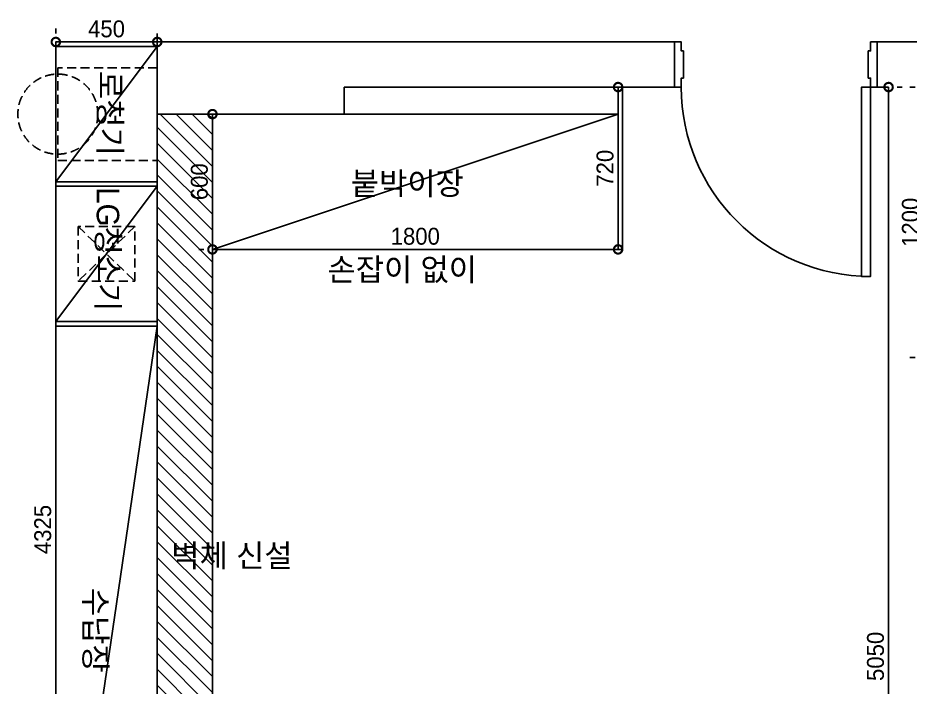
# Model space of a CAD drawing. Header units: inches. Extents: x -53835 to 52744, y -79586 to -50910.
# Drawn here: x -190 to 3769, y -62238 to -59270 of the extents above; entities that cross this region are included whole.
import ezdxf

# ---------------------------------------------------------------- set-up
doc = ezdxf.new("R2010")
doc.units = ezdxf.units.IN
doc.header["$LTSCALE"] = 50
doc.header["$MEASUREMENT"] = 0
doc.linetypes.add('DH-HID2', pattern=[1.2, 0.8, -0.4])
for name, color, linetype in [('0-ELC TEXT', 7, 'Continuous'), ('03-WAL NEW', 3, 'Continuous'), ('06-FUR', 6, 'Continuous'), ('07-DIM WAL', 5, 'Continuous'), ('CO-DO-FR', 7, 'Continuous'), ('CO-DOOR', 8, 'Continuous'), ('FU-FURM', 251, 'DH-HID2'), ('도면층2', 2, 'Continuous'), ('도면층4', 4, 'Continuous')]:
    doc.layers.add(name, color=color, linetype=linetype)
doc.styles.add('스타일1', font='HY울릉도M.TTF')
doc.styles.add('코레일둥고', font='Korail_Round_Gothic_Medium.ttf')
doc.dimstyles.new('30', dxfattribs={"dimscale": 30, "dimtxt": 2.5, "dimasz": 2.5, "dimexe": 1.25, "dimexo": 2, "dimtad": 1, "dimdec": 0, "dimtxsty": '스타일1', "dimblk": 'DOTSMALL', "dimcen": 2.5, "dimclrd": 1, "dimclre": 1, "dimclrt": 2, "dimadec": 0, "dimazin": 0, "dimtfac": 1, "dimtix": 1, "dimtmove": 0, "dimatfit": 3, "dimldrblk": 'DOTSMALL', "dimfxl": 1.25, "dimarcsym": 0})

# ---------------------------------------------------------------- blocks, each defined once
blk = doc.blocks.new('D-001')
at = {"layer": 'CO-DO-FR'}
for points in [[(0, 200), (0, 0), (30, 0), (30, 40), (40, 40), (40, 160), (30, 160), (30, 200), (0, 200)], [(900, 200), (900, 0), (870, 0), (870, 40), (860, 40), (860, 160), (870, 160), (870, 200), (900, 200)]]:
    blk.add_lwpolyline(points, close=True, dxfattribs=at)
at = {"layer": 'CO-DOOR'}
blk.add_lwpolyline([(830, 1040), (830, 200), (870, 200), (870, 1040)], close=True, dxfattribs=at)
blk.add_arc((870, 200), 840, 90, 180, dxfattribs=at)
blk = doc.blocks.new('vudauseh')
at = {"layer": '도면층2'}
for p, q in [((-43835, -60605.2), (-41540, -60605.2)), ((-43835, -65085.2), (-43835, -60605.2)), ((-41540, -60805.2), (-41540, -60605.2)), ((-40640, -60605.2), (-40385, -60605.2)), ((-40640, -60805.2), (-40640, -60605.2)), ((-43005, -60805.2), (-41540, -60805.2)), ((-40640, -60805.2), (-40590, -60805.2)), ((-40590, -66055.2), (-40590, -60805.2)), ((-43590, -64635.2), (-43590, -60925.2))]:
    blk.add_line(p, q, dxfattribs=at)
blk.add_lwpolyline([(-43005, -60805.2), (-43005, -60925.2), (-43590, -60925.2)], dxfattribs=at)
at = {"layer": '도면층4'}
for p, q in [((-41540, -60805.2), (-41540, -60605.2)), ((-40640, -60605.2), (-40640, -60805.2)), ((-40640, -60805.2), (-40640, -60605.2))]:
    blk.add_line(p, q, dxfattribs=at)
at = {"layer": 'CO-DOOR', "xscale": -1, "rotation": 180}
blk.add_blockref('D-001', (-41540, -60605.2), dxfattribs=at)
blk = doc.blocks.new('_DOTSMALL')
at = {"color": 0, "linetype": 'ByBlock', "const_width": 0.5}
blk.add_lwpolyline([(-0.0625, 0, 1), (0.0625, 0, 1)], format="xyb", close=True, dxfattribs=at)
blk = doc.blocks.new('*D173')
at = {"layer": '07-DIM WAL', "color": 1, "lineweight": -2, "transparency": 16777216}
for p, q in [((3673.6, -59577), (3673.6, -64627)), ((3733.6, -59577), (3711.1, -59577)), ((3733.6, -64627), (3711.1, -64627))]:
    blk.add_line(p, q, dxfattribs=at)
at = {"layer": 'Defpoints', "color": 0, "transparency": 16777216}
for p in [(3673.6, -59577), (3673.6, -64627), (3673.6, -64627)]:
    blk.add_point(p, dxfattribs=at)
at = {"layer": '07-DIM WAL', "color": 1, "lineweight": -2, "transparency": 16777216, "xscale": 75, "yscale": 75, "zscale": 75}
for p, rotation in [((3673.6, -59577), 90), ((3673.6, -64627), 270)]:
    blk.add_blockref('_DOTSMALL', p, dxfattribs=dict(at, rotation=rotation))
at = {"layer": '07-DIM WAL', "color": 2, "transparency": 16777216, "insert": (3615.9, -62102), "char_height": 75, "attachment_point": 5, "rotation": 90, "style": '스타일1'}
blk.add_mtext('5050', dxfattribs=at)
blk = doc.blocks.new('*D231')
at = {"layer": '07-DIM WAL', "color": 1, "lineweight": -2, "transparency": 16777216}
for p, q in [((-21.4, -59377), (-21.4, -63701.7)), ((38.6, -59377), (16.1, -59377)), ((38.6, -63701.7), (16.1, -63701.7))]:
    blk.add_line(p, q, dxfattribs=at)
at = {"layer": 'Defpoints', "color": 0, "transparency": 16777216}
for p in [(-21.4, -59377), (-21.4, -63701.7), (-21.4, -63701.7)]:
    blk.add_point(p, dxfattribs=at)
at = {"layer": '07-DIM WAL', "color": 1, "lineweight": -2, "transparency": 16777216, "xscale": 75, "yscale": 75, "zscale": 75}
for p, rotation in [((-21.4, -59377), 90), ((-21.4, -63701.7), 270)]:
    blk.add_blockref('_DOTSMALL', p, dxfattribs=dict(at, rotation=rotation))
at = {"layer": '07-DIM WAL', "color": 2, "transparency": 16777216, "insert": (-79.1, -61539.3), "char_height": 75, "attachment_point": 5, "rotation": 90, "style": '스타일1'}
blk.add_mtext('4325', dxfattribs=at)
blk = doc.blocks.new('*D232')
at = {"layer": '07-DIM WAL', "color": 1, "lineweight": -2, "transparency": 16777216}
for p, q in [((-21.4, -59317), (-21.4, -59339.5)), ((428.6, -60577), (428.6, -59339.5)), ((-21.4, -59377), (428.6, -59377))]:
    blk.add_line(p, q, dxfattribs=at)
at = {"layer": 'Defpoints', "color": 0, "transparency": 16777216}
for p in [(-21.4, -59377), (428.6, -59377), (428.6, -60637)]:
    blk.add_point(p, dxfattribs=at)
at = {"layer": '07-DIM WAL', "color": 1, "lineweight": -2, "transparency": 16777216, "xscale": 75, "yscale": 75, "zscale": 75, "rotation": 180}
blk.add_blockref('_DOTSMALL', (-21.4, -59377), dxfattribs=at)
at = {"layer": '07-DIM WAL', "color": 1, "lineweight": -2, "transparency": 16777216, "xscale": 75, "yscale": 75, "zscale": 75}
blk.add_blockref('_DOTSMALL', (428.6, -59377), dxfattribs=at)
at = {"layer": '07-DIM WAL', "color": 2, "transparency": 16777216, "insert": (203.6, -59319.3), "char_height": 75, "attachment_point": 5, "style": '스타일1'}
blk.add_mtext('450', dxfattribs=at)
blk = doc.blocks.new('*D242')
at = {"layer": '07-DIM WAL', "color": 1, "lineweight": -2, "transparency": 16777216}
for p, q in [((673.6, -60237), (673.6, -60259.5)), ((2473.6, -60237), (2473.6, -60259.5)), ((673.6, -60297), (2473.6, -60297))]:
    blk.add_line(p, q, dxfattribs=at)
at = {"layer": 'Defpoints', "color": 0, "transparency": 16777216}
for p in [(673.6, -60297), (2473.6, -60297), (2473.6, -60297)]:
    blk.add_point(p, dxfattribs=at)
at = {"layer": '07-DIM WAL', "color": 1, "lineweight": -2, "transparency": 16777216, "xscale": 75, "yscale": 75, "zscale": 75, "rotation": 180}
blk.add_blockref('_DOTSMALL', (673.6, -60297), dxfattribs=at)
at = {"layer": '07-DIM WAL', "color": 1, "lineweight": -2, "transparency": 16777216, "xscale": 75, "yscale": 75, "zscale": 75}
blk.add_blockref('_DOTSMALL', (2473.6, -60297), dxfattribs=at)
at = {"layer": '07-DIM WAL', "color": 2, "transparency": 16777216, "insert": (1573.6, -60239.2), "char_height": 75, "attachment_point": 5, "style": '스타일1'}
blk.add_mtext('1800', dxfattribs=at)
blk = doc.blocks.new('*D243')
at = {"layer": '07-DIM WAL', "color": 1, "lineweight": -2, "transparency": 16777216}
for p, q in [((613.6, -59697), (636.1, -59697)), ((673.6, -59697), (673.6, -60297)), ((613.6, -60297), (636.1, -60297))]:
    blk.add_line(p, q, dxfattribs=at)
at = {"layer": 'Defpoints', "color": 0, "transparency": 16777216}
for p in [(673.6, -59697), (673.6, -60297), (673.6, -60297)]:
    blk.add_point(p, dxfattribs=at)
at = {"layer": '07-DIM WAL', "color": 1, "lineweight": -2, "transparency": 16777216, "xscale": 75, "yscale": 75, "zscale": 75}
for p, rotation in [((673.6, -59697), 90), ((673.6, -60297), 270)]:
    blk.add_blockref('_DOTSMALL', p, dxfattribs=dict(at, rotation=rotation))
at = {"layer": '07-DIM WAL', "color": 2, "transparency": 16777216, "insert": (615.8, -59997), "char_height": 75, "attachment_point": 5, "rotation": 90, "style": '스타일1'}
blk.add_mtext('600', dxfattribs=at)
blk = doc.blocks.new('*D244')
at = {"layer": '07-DIM WAL', "color": 1, "lineweight": -2, "transparency": 16777216}
for p, q in [((2413.6, -59577), (2436.1, -59577)), ((2473.6, -59577), (2473.6, -60297)), ((2413.6, -60297), (2436.1, -60297))]:
    blk.add_line(p, q, dxfattribs=at)
at = {"layer": 'Defpoints', "color": 0, "transparency": 16777216}
for p in [(2473.6, -59577), (2473.6, -60297), (2473.6, -60297)]:
    blk.add_point(p, dxfattribs=at)
at = {"layer": '07-DIM WAL', "color": 1, "lineweight": -2, "transparency": 16777216, "xscale": 75, "yscale": 75, "zscale": 75}
for p, rotation in [((2473.6, -59577), 90), ((2473.6, -60297), 270)]:
    blk.add_blockref('_DOTSMALL', p, dxfattribs=dict(at, rotation=rotation))
at = {"layer": '07-DIM WAL', "color": 2, "transparency": 16777216, "insert": (2415.9, -59937), "char_height": 75, "attachment_point": 5, "rotation": 90, "style": '스타일1'}
blk.add_mtext('720', dxfattribs=at)
blk = doc.blocks.new('*D267')
at = {"layer": '07-DIM WAL', "color": 1, "lineweight": -2, "transparency": 16777216}
for p, q in [((3768.6, -59577), (3791.1, -59577)), ((3828.6, -59577), (3828.6, -60777)), ((3768.6, -60777), (3791.1, -60777))]:
    blk.add_line(p, q, dxfattribs=at)
at = {"layer": 'Defpoints', "color": 0, "transparency": 16777216}
for p in [(3828.6, -59577), (3828.6, -60777), (3828.6, -60777)]:
    blk.add_point(p, dxfattribs=at)
at = {"layer": '07-DIM WAL', "color": 1, "lineweight": -2, "transparency": 16777216, "xscale": 75, "yscale": 75, "zscale": 75}
for p, rotation in [((3828.6, -59577), 90), ((3828.6, -60777), 270)]:
    blk.add_blockref('_DOTSMALL', p, dxfattribs=dict(at, rotation=rotation))
at = {"layer": '07-DIM WAL', "color": 2, "transparency": 16777216, "insert": (3770.9, -60177), "char_height": 75, "attachment_point": 5, "rotation": 90, "style": '스타일1'}
blk.add_mtext('1200', dxfattribs=at)

msp = doc.modelspace()

# ---------------------------------------------------------------- hatches: boundary and pattern name
at = {"layer": '03-WAL NEW'}
h = msp.add_hatch(dxfattribs=at)
h.set_pattern_fill('_USER', color=256, scale=50, angle=135, pattern_type=0)
h.set_pattern_definition([(135, (0, 0), (-35.35534, -35.35534), [])])
h.paths.add_polyline_path([(673.631, -59697.002), (428.631, -59697.002), (428.631, -63387.002), (673.631, -63387.002), (673.631, -62327.002)])
h.paths.add_polyline_path([(686.514, -60112.273), (686.514, -59881.232), (546.75, -59881.232), (546.75, -60112.273)], flags=9)

# ---------------------------------------------------------------- linework, layer by layer
msp.add_lwpolyline([(428.631, -59697.002), (673.631, -59697.002), (673.631, -63387.002), (428.631, -63387.002)], close=True, dxfattribs=at)
at = {"layer": '06-FUR'}
for p, q in [((428.631, -59397.002), (-21.369, -59397.002)), ((-21.369, -59997.002), (428.631, -59397.002)), ((673.631, -60297.002), (2473.631, -59697.002)), ((428.631, -59997.002), (-21.369, -59997.002)), ((428.631, -60017.002), (-21.369, -60017.002)), ((-21.369, -60617.002), (428.631, -60017.002)), ((428.631, -60617.002), (-21.369, -60617.002)), ((428.631, -60637.002), (-21.369, -63701.69)), ((428.631, -60637.002), (-21.369, -60637.002))]:
    msp.add_line(p, q, dxfattribs=at)
msp.add_lwpolyline([(428.631, -59377.002), (-21.369, -59377.002), (-21.369, -64897.002), (428.631, -64897.002), (428.631, -59377.002)], dxfattribs=at)
for points in [[(2473.631, -60297.002), (2493.631, -60297.002), (2493.631, -59577.002), (2473.631, -59577.002)], [(673.631, -59697.002), (2473.631, -59697.002), (2473.631, -60297.002), (673.631, -60297.002)]]:
    msp.add_lwpolyline(points, close=True, dxfattribs=at)
at = {"layer": 'FU-FURM'}
for p, q in [((329.131, -60196.002), (78.131, -60438.002)), ((78.131, -60196.002), (329.131, -60438.002))]:
    msp.add_line(p, q, dxfattribs=at)
for points in [[(-12.369, -59902.502), (428.631, -59902.502), (428.631, -59491.502), (-12.369, -59491.502)], [(78.131, -60438.002), (329.131, -60438.002), (329.131, -60196.002), (78.131, -60196.002)]]:
    msp.add_lwpolyline(points, close=True, dxfattribs=at)
msp.add_circle((-12.369, -59697.002), 177.5, dxfattribs=at)

# ---------------------------------------------------------------- block references
msp.add_blockref('vudauseh', (44263.598, 1228.239))

# ---------------------------------------------------------------- texts
at = {"layer": '0-ELC TEXT', "style": '코레일둥고'}
for s, p in [('로청기', (169.497, -59505.501)), ('LG청소기', (159.913, -60020.879)), ('수납장', (105.259, -61798.278))]:
    msp.add_text(s, height=100, rotation=270, dxfattribs=at).set_placement(p)
for s, p in [('붙박이장', (1287.08, -60054.605)), ('손잡이 없이', (1183.826, -60436.16)), ('벽체 신설', (490.91, -61705.017))]:
    msp.add_text(s, height=100, dxfattribs=at).set_placement(p)

# ---------------------------------------------------------------- dimensions: what is measured, and where the dimension line sits
at = {"layer": '07-DIM WAL'}
for base, p1, p2, picture, middle in [((428.631, -59377.002), (-21.369, -59377.002), (428.631, -60637.002), '*D232', (203.631, -59319.254)), ((2473.631, -60297.002), (673.631, -60297.002), (2473.631, -60297.002), '*D242', (1573.631, -60239.204))]:
    dim = msp.add_linear_dim(base=base, p1=p1, p2=p2, dimstyle='30', dxfattribs=at)
    dim.commit()
    dim.dimension.update_dxf_attribs({"geometry": picture, "text_midpoint": middle})
for base, p1, p2, picture, middle in [((-21.369, -63701.69), (-21.369, -59377.002), (-21.369, -63701.69), '*D231', (-79.117, -61539.346)), ((2473.631, -60297.002), (2473.631, -59577.002), (2473.631, -60297.002), '*D244', (2415.883, -59937.002)), ((3828.631, -60777.002), (3828.631, -59577.002), (3828.631, -60777.002), '*D267', (3770.883, -60177.002)), ((673.631, -60297.002), (673.631, -59697.002), (673.631, -60297.002), '*D243', (615.833, -59997.002))]:
    dim = msp.add_linear_dim(base=base, p1=p1, p2=p2, angle=90, dimstyle='30', dxfattribs=at)
    dim.commit()
    dim.dimension.update_dxf_attribs({"geometry": picture, "text_midpoint": middle})
dim = msp.add_linear_dim(base=(3673.631, -64627.002), p1=(3673.631, -59577.002), p2=(3673.631, -64627.002), angle=90, dimstyle='30', override={"dimtfill": 0}, dxfattribs=at)
dim.commit()
dim.dimension.update_dxf_attribs({"geometry": '*D173', "text_midpoint": (3615.883, -62102.002)})

doc.saveas('drawing.dxf')
